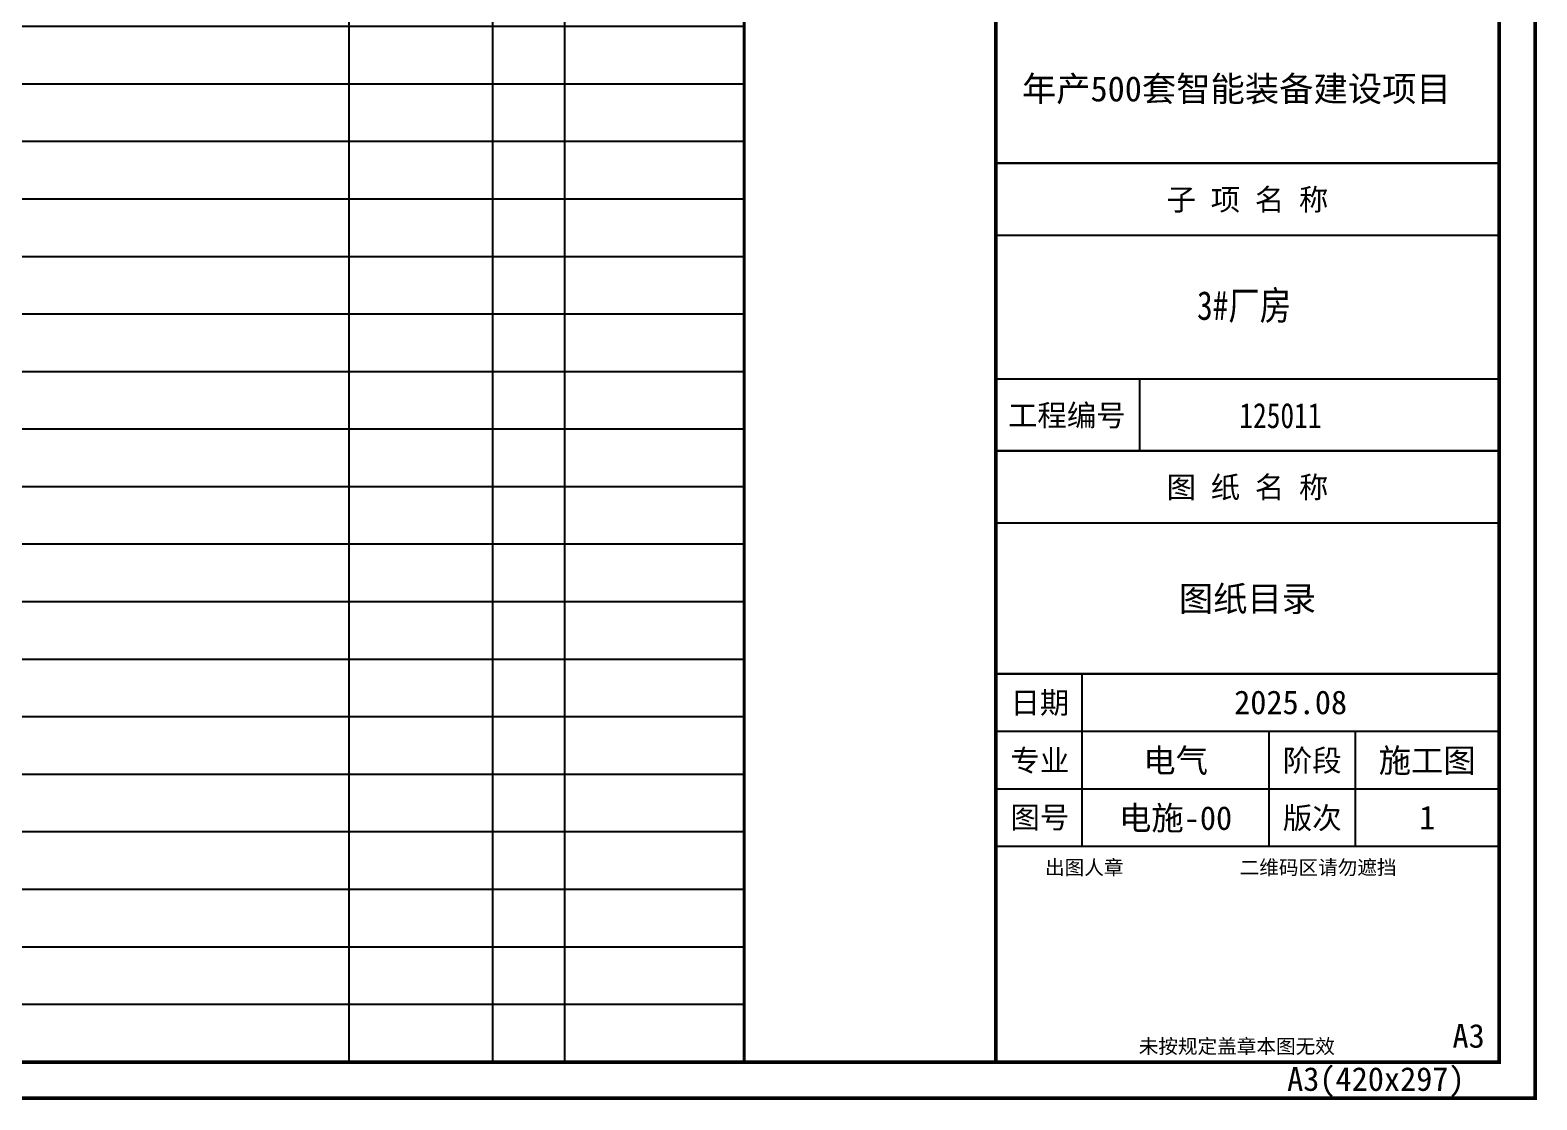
# Model space of a CAD drawing. Extents: x -1396510 to 1250330, y -1892470 to 1623980.
# Drawn here: x -614393 to -593435, y -1256095 to -1241220 of the extents above; entities that cross this region are included whole.
import ezdxf
from ezdxf.enums import TextEntityAlignment as Align
from ezdxf.xclip import XClip

# ---------------------------------------------------------------- set-up
doc = ezdxf.new("R2010")
doc.units = 0
doc.header["$LTSCALE"] = 1000
doc.header["$MEASUREMENT"] = 0
doc.header["$XCLIPFRAME"] = 0
doc.layers.get('Defpoints').update_dxf_attribs({"color": 210})
doc.layers.add('0-cxFrame', color=155, linetype='Continuous')
doc.layers.add('经纶图框—文字', color=3, linetype='Continuous')
doc.layers.add('0-cxText', color=131, linetype='Continuous', lineweight=25)
doc.styles.add('cx_biaoti', font='')
doc.styles.add('cx_tuming', font='simhei.ttf')
doc.styles.add('cx_tuqian1', font='')
doc.styles.add('TKJY_宋体', font='', dxfattribs={"width": 0.8})
doc.styles.add('黑体', font='simhei.ttf', dxfattribs={"height": 12})
doc.styles.get('cx_biaoti').set_extended_font_data('SimSun')
doc.styles.get('cx_tuqian1').set_extended_font_data('SimSun')
doc.styles.get('TKJY_宋体').set_extended_font_data('SimSun')

# ---------------------------------------------------------------- blocks, each defined once
blk = doc.blocks.new('T-目录35(Dragon)')
for p, q in [((800, 28700), (800, 0)), ((2800, 28700), (2800, 0)), ((13500, 28700), (13500, 0)), ((15500, 28700), (15500, 0)), ((16500, 28700), (16500, 0)), ((19000, 28000), (0, 28000)), ((19000, 27200), (0, 27200)), ((19000, 26400), (0, 26400)), ((19000, 25600), (0, 25600)), ((19000, 24800), (0, 24800)), ((19000, 24000), (0, 24000)), ((19000, 23200), (0, 23200)), ((19000, 22400), (0, 22400)), ((19000, 21600), (0, 21600)), ((19000, 20800), (0, 20800)), ((19000, 20000), (0, 20000)), ((19000, 19200), (0, 19200)), ((19000, 18400), (0, 18400)), ((19000, 17600), (0, 17600)), ((19000, 16800), (0, 16800)), ((19000, 16000), (0, 16000)), ((19000, 15200), (0, 15200)), ((19000, 14400), (0, 14400)), ((19000, 13600), (0, 13600)), ((19000, 12800), (0, 12800)), ((19000, 12000), (0, 12000)), ((19000, 11200), (0, 11200)), ((19000, 10400), (0, 10400)), ((19000, 9600), (0, 9600)), ((19000, 8800), (0, 8800)), ((19000, 8000), (0, 8000)), ((19000, 7200), (0, 7200)), ((19000, 6400), (0, 6400)), ((19000, 5600), (0, 5600)), ((19000, 4800), (0, 4800)), ((19000, 4000), (0, 4000)), ((19000, 3200), (0, 3200)), ((19000, 2400), (0, 2400)), ((19000, 1600), (0, 1600)), ((19000, 800), (0, 800))]:
    blk.add_line(p, q)
at = {"const_width": 40}
blk.add_lwpolyline([(0, 28700), (19000, 28700), (19000, 0), (0, 0)], close=True, dxfattribs=at)
at = {"style": 'cx_biaoti', "width": 0.8}
blk.add_text('序号', height=300, dxfattribs=at).set_placement((425, 28350), align=Align.MIDDLE)
at = {"style": 'cx_biaoti'}
for s, height, p in [('图  号', 300, (1800, 28350)), ('图        名', 300, (8150, 28350)), ('图  幅', 300, (14500, 28350)), ('版次', 300, (16000, 28350)), ('备    注', 300, (17750, 28350)), ('1', 280, (425, 27600)), ('2', 280, (425, 26800)), ('3', 280, (425, 26000)), ('4', 280, (425, 25200)), ('5', 280, (425, 24400)), ('6', 280, (425, 23600)), ('7', 280, (425, 22800)), ('8', 280, (425, 22000)), ('9', 280, (425, 21200)), ('10', 280, (425, 20400)), ('11', 280, (425, 19600)), ('12', 280, (425, 18800)), ('13', 280, (425, 18000)), ('14', 280, (425, 17200)), ('15', 280, (425, 16400)), ('16', 280, (425, 15600)), ('17', 280, (425, 14800)), ('18', 280, (425, 14000)), ('19', 280, (425, 13200)), ('20', 280, (425, 12400)), ('21', 280, (425, 11600)), ('22', 280, (425, 10800)), ('23', 280, (425, 10000)), ('24', 280, (425, 9200)), ('25', 280, (425, 8400)), ('26', 280, (425, 7600)), ('27', 280, (425, 6800)), ('28', 280, (425, 6000)), ('29', 280, (425, 5200)), ('30', 280, (425, 4400)), ('31', 280, (425, 3600)), ('32', 280, (425, 2800)), ('33', 280, (425, 2000)), ('34', 280, (425, 1200)), ('35', 280, (425, 400))]:
    blk.add_text(s, height=height, dxfattribs=at).set_placement(p, align=Align.MIDDLE)
blk = doc.blocks.new('zjcx_lan_xiangmu(Dragon)')
for p, q in [((-7000, 9000), (0, 9000)), ((-7000, 6000), (0, 6000)), ((-7000, 3000), (0, 3000)), ((-5000, 1000), (-5000, 0))]:
    blk.add_line(p, q)
at = {"const_width": 30}
for points in [[(-7000, 10000), (0, 10000)], [(-7000, 7000), (0, 7000)], [(-7000, 7000), (0, 7000)], [(-7000, 4000), (0, 4000)], [(-7000, 4000), (0, 4000)], [(-7000, 1000), (0, 1000)], [(-7000, 0), (0, 0)]]:
    blk.add_lwpolyline(points, dxfattribs=at)
blk.add_lwpolyline([(-7000, 10000), (0, 10000), (0, 0), (-7000, 0)], close=True)
at = {"style": 'cx_biaoti'}
for s, p in [('建 设 单 位', (-3500, 9500)), ('项 目 名 称', (-3500, 6500)), ('子 项 名 称', (-3500, 3500)), ('工程编号', (-6013, 500))]:
    blk.add_text(s, height=300, dxfattribs=at).set_placement(p, align=Align.MIDDLE)
blk = doc.blocks.new('T-项目(Dragon)')
blk.add_blockref('zjcx_lan_xiangmu(Dragon)', (0, 0))
at = {"color": 3, "style": 'cx_tuming'}
for s, height, p in [('嘉兴世赫建达智能装备有限公司', 330, (-6816, 7901)), ('年产500套智能装备建设项目 ', 350, (-6638, 4859))]:
    blk.add_text(s, height=height, dxfattribs=at).set_placement(p)
at = {"layer": '经纶图框—文字', "color": 4, "style": 'TKJY_宋体', "width": 0.8}
blk.add_text('125011', height=350, dxfattribs=at).set_placement((-3042, 316), align=Align.CENTER)
blk = doc.blocks.new('zjcx_lan_tuming(Dragon)')
for p, q in [((-7000, 8400), (0, 8400)), ((-5800, 3000), (-5800, 5400)), ((-7000, 4600), (0, 4600)), ((-3200, 3000), (-3200, 4600)), ((-2000, 3000), (-2000, 4600)), ((-7000, 3800), (0, 3800))]:
    blk.add_line(p, q)
at = {"const_width": 30}
for points in [[(-7000, 9400), (0, 9400)], [(-7000, 5400), (0, 5400)], [(-7000, 3000), (0, 3000)], [(-7000, 0), (0, 0)]]:
    blk.add_lwpolyline(points, dxfattribs=at)
blk.add_lwpolyline([(-7000, 9400), (0, 9400), (0, 0), (-7000, 0)], close=True)
at = {"style": 'cx_biaoti'}
for s, p in [('图 纸 名 称', (-3500, 8900)), ('日期', (-6388, 5000)), ('专业', (-6388, 4200)), ('阶段', (-2600, 4200)), ('图号', (-6388, 3400)), ('版次', (-2600, 3400))]:
    blk.add_text(s, height=300, dxfattribs=at).set_placement(p, align=Align.MIDDLE)
for s, p in [('出图人章', (-6316, 2607)), ('二维码区请勿遮挡', (-3609, 2607)), ('未按规定盖章本图无效', (-5013, 120))]:
    blk.add_text(s, height=200, dxfattribs=at).set_placement(p)
blk = doc.blocks.new('T-图签(Dragon)')
blk.add_blockref('zjcx_lan_tuming(Dragon)', (0, 0))
at = {"color": 3, "style": 'cx_biaoti'}
for s, p in [('2025.08', (-2900, 5000)), ('电气', (-4500, 4200)), ('施工图', (-1000, 4200))]:
    blk.add_text(s, height=330, dxfattribs=at).set_placement(p, align=Align.MIDDLE)
blk = doc.blocks.new('zjcx_T3(Dragon)')
at = {"layer": '0-cxFrame'}
blk.add_line((-7000, 7500), (0, 7500), dxfattribs=at)
at = {"layer": '0-cxFrame', "const_width": 50}
blk.add_lwpolyline([(-7000, 0), (0, 0), (0, 28700), (-7000, 28700)], close=True, dxfattribs=at)
at = {"layer": '0-cxFrame'}
blk.add_blockref('T-项目(Dragon)', (0, 8500), dxfattribs=at)
ref = blk.add_blockref('T-图签(Dragon)', (0, 0), dxfattribs=at)
XClip(ref).set_block_clipping_path([(-7000, 0), (0, 7500.169101215)])
at = {"layer": '0-cxFrame', "style": 'cx_biaoti'}
blk.add_text('图 纸 名 称', height=300, dxfattribs=at).set_placement((-3500, 8000), align=Align.MIDDLE)
blk = doc.blocks.new('TK22.A3 L(Dragon)')
at = {"layer": '0-cxFrame', "color": 7, "const_width": 0.5}
blk.add_lwpolyline([(0, 0), (-420, 0), (-420, 297), (0, 297)], close=True, dxfattribs=at)
at = {"layer": '0-cxFrame', "const_width": 0.5}
for points in [[(-75, 5), (-400, 5), (-400, 292), (-75, 292)], [(-5, 5), (-75, 5), (-75, 292), (-5, 292)]]:
    blk.add_lwpolyline(points, close=True, dxfattribs=at)
at = {"layer": '0-cxFrame', "xscale": 0.01, "yscale": 0.01, "zscale": 0.01}
blk.add_blockref('zjcx_T3(Dragon)', (-5, 5), dxfattribs=at)
at = {"style": '黑体', "flags": 4}
blk.add_attdef('图幅', text='', height=3.3, dxfattribs=at).set_placement((-30, 1), align=Align.RIGHT)
at = {"layer": '0-cxFrame', "style": '黑体'}
blk.add_text('(420x297)', height=3.3, dxfattribs=at).set_placement((-30, 1))
at = {"layer": '0-cxText', "flags": 4}
for tag, height, style, p in [('建设单位', 3.5, 'cx_tuming', (-40, 170)), ('项目名称', 3.5, 'cx_tuming', (-40, 140)), ('子项名称', 3.5, 'cx_tuming', (-40, 110)), ('工程编号', 3.3, 'cx_tuqian1', (-30, 95)), ('图名1', 3.5, 'cx_tuming', (-40, 75.5)), ('图名2', 3.5, 'cx_tuming', (-40, 69.5)), ('图名3', 3.5, 'cx_tuming', (-40, 63.5)), ('出图日期', 3.3, 'cx_tuqian1', (-34, 55)), ('专业', 3.3, 'cx_tuqian1', (-50, 47)), ('图号', 3.3, 'cx_tuqian1', (-50, 39)), ('版次', 3.3, 'cx_tuqian1', (-15, 39))]:
    blk.add_attdef(tag, text='', height=height, dxfattribs=dict(at, style=style)).set_placement(p, align=Align.MIDDLE)
at = {"layer": 'Defpoints', "color": 6, "flags": 4}
for tag, height, style, p in [('dwfname', 4, 'cx_tuqian1', (-77, 7)), ('tufu', 3.3, '黑体', (-7, 7))]:
    blk.add_attdef(tag, text='', height=height, dxfattribs=dict(at, style=style)).set_placement(p, align=Align.RIGHT)

msp = doc.modelspace()

# ---------------------------------------------------------------- block references
at = {"layer": '0-cxFrame'}
ref = msp.add_blockref('TK22.A3 L(Dragon)', (-593460, -1256070), dxfattribs=dict(at, xscale=100, yscale=100, zscale=100))
ref.add_attrib('图名2', '图纸目录', dxfattribs={"layer": '0-cxText', "height": 350, "style": 'cx_tuming'}).set_placement((-597460, -1249120), align=Align.MIDDLE)
ref.add_attrib('图号', '电施-00', dxfattribs={"layer": '0-cxText', "height": 330, "style": 'cx_tuqian1'}).set_placement((-598460, -1252170), align=Align.MIDDLE)
ref.add_attrib('版次', '1', dxfattribs={"layer": '0-cxText', "height": 330, "style": 'cx_tuqian1'}).set_placement((-594960, -1252170), align=Align.MIDDLE)
ref.add_attrib('图幅', 'A3', dxfattribs={"layer": '0', "height": 330, "style": '黑体'}).set_placement((-596460, -1255970), align=Align.RIGHT)
ref.add_attrib('tufu', 'A3', dxfattribs={"layer": 'Defpoints', "color": 6, "height": 330, "style": '黑体'}).set_placement((-594160, -1255370), align=Align.RIGHT)
msp.add_blockref('T-目录35(Dragon)', (-623460, -1255570), dxfattribs=at)

# ---------------------------------------------------------------- texts
at = {"layer": '经纶图框—文字', "style": 'TKJY_宋体', "width": 0.8}
msp.add_text('3#厂房', height=400, dxfattribs=at).set_placement((-597507.3, -1245248.6), align=Align.CENTER)

doc.saveas('drawing.dxf')
